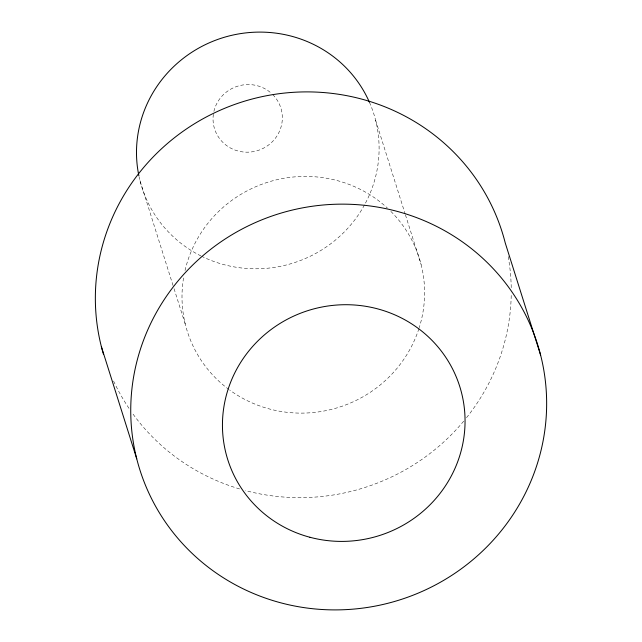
<?xml version="1.0" encoding="UTF-8"?>
<svg xmlns="http://www.w3.org/2000/svg" width="642" height="642" viewBox="0 0 642 642"><rect width="100%" height="100%" fill="white"/><g stroke="black" fill="none" stroke-linecap="round" stroke-linejoin="round"><path stroke-width="0.48" stroke-dasharray="3.21 2.41" d="M375.602 120.215L405.134 213.882M405.431 214.837L421.104 264.536M139.996 180.683L173.749 287.728M174.054 288.683L185.506 325.004M390.842 211.378A121.627 118.016 -17.5 0 1 419.234 327.645M418.945 328.568A121.627 118.016 -17.5 0 1 229.836 390.167M229.042 389.59A121.627 118.016 -17.5 0 1 183.805 276.429M185.024 270.515A121.627 118.016 -17.5 0 1 268.525 181.991A121.627 118.016 -17.5 0 1 387.359 208.032M369.455 102.303A121.627 118.016 -17.5 0 1 364.977 204.052M364.512 204.91A121.627 118.016 -17.5 0 1 201.869 256.391M200.986 255.957A121.627 118.016 -17.5 0 1 139.097 176.831M508.183 256.559A208.506 202.31 -17.5 0 1 511.241 288.507M511.217 295.472A208.506 202.31 -17.5 0 1 466.252 418.046M463.701 421.168A208.506 202.31 -17.5 0 1 245.324 490.552M239.586 488.939A208.506 202.31 -17.5 0 1 131.843 412.445M128.978 408.312A208.506 202.31 -17.5 0 1 113.345 380.521M272.698 94.551A34.748 33.721 -17.5 0 1 257.418 150.661A34.748 33.721 -17.5 0 1 213.69 112.382M213.898 111.411A34.748 33.721 -17.5 0 1 271.269 93.202"/><path stroke-width="0.96" d="M540.636 355.187A208.506 202.31 -17.5 0 0 194.735 263.068A208.506 202.31 -17.5 0 0 280.714 602.806A208.506 202.31 -17.5 0 0 540.636 355.187L505.246 242.941A208.506 202.31 -17.5 0 0 249.706 99.679A208.506 202.31 -17.5 0 0 103.466 354.256M101.364 346.6L136.754 458.853M138.889 175.852A121.627 118.016 -17.5 0 1 221.907 38.022A121.627 118.016 -17.5 0 1 369.455 102.303M309.934 537.266A121.627 118.016 -17.5 0 0 461.55 392.824A121.627 118.016 -17.5 0 0 259.777 339.08A121.627 118.016 -17.5 0 0 309.934 537.266"/></g></svg>
